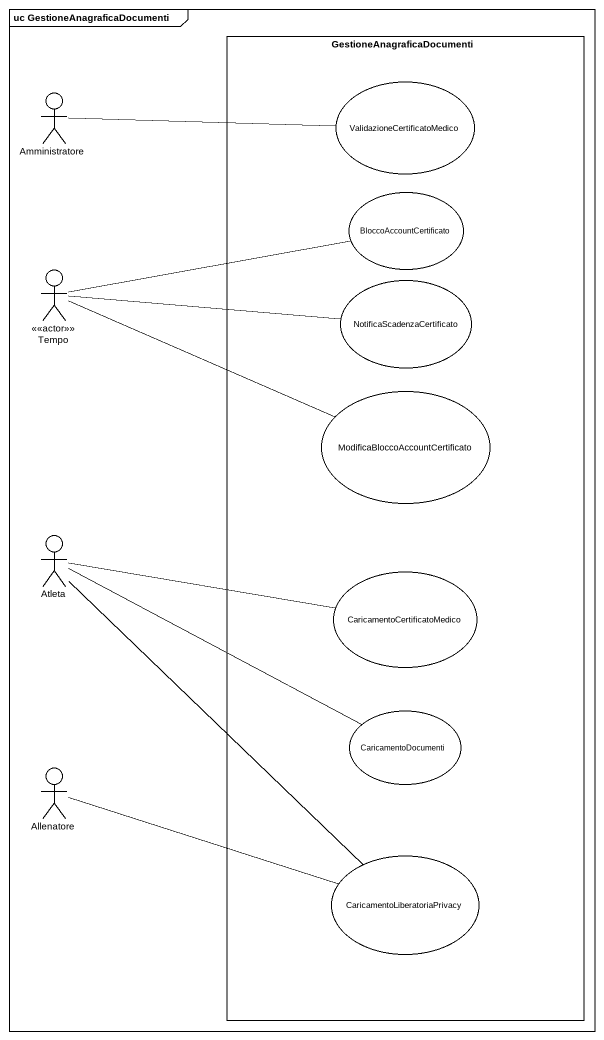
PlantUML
@startuml
mainframe uc GestioneAnagraficaDocumenti
rectangle GestioneAnagraficaDocumenti {
  usecase ValidazioneCertificatoMedico
  usecase BloccoAccountCertificato
  usecase NotificaScadenzaCertificato
  usecase "ModificaBloccoAccountCertificato" as ModificaBloccoAccountCertifi
  usecase CaricamentoCertificatoMedico
  usecase CaricamentoDocumenti
  usecase "CaricamentoLiberatoriaPrivacy" as CaricamentoLiberatoriaPrivac
}
actor Amministratore
actor Tempo <<actor>>
actor Atleta
actor Allenatore
Amministratore -right- ValidazioneCertificatoMedico
Tempo -right- BloccoAccountCertificato
Tempo -right- NotificaScadenzaCertificato
Tempo -right- ModificaBloccoAccountCertifi
Atleta -right- CaricamentoCertificatoMedico
Atleta -right- CaricamentoDocumenti
Atleta -- CaricamentoLiberatoriaPrivac
Allenatore -right- CaricamentoLiberatoriaPrivac
@enduml
